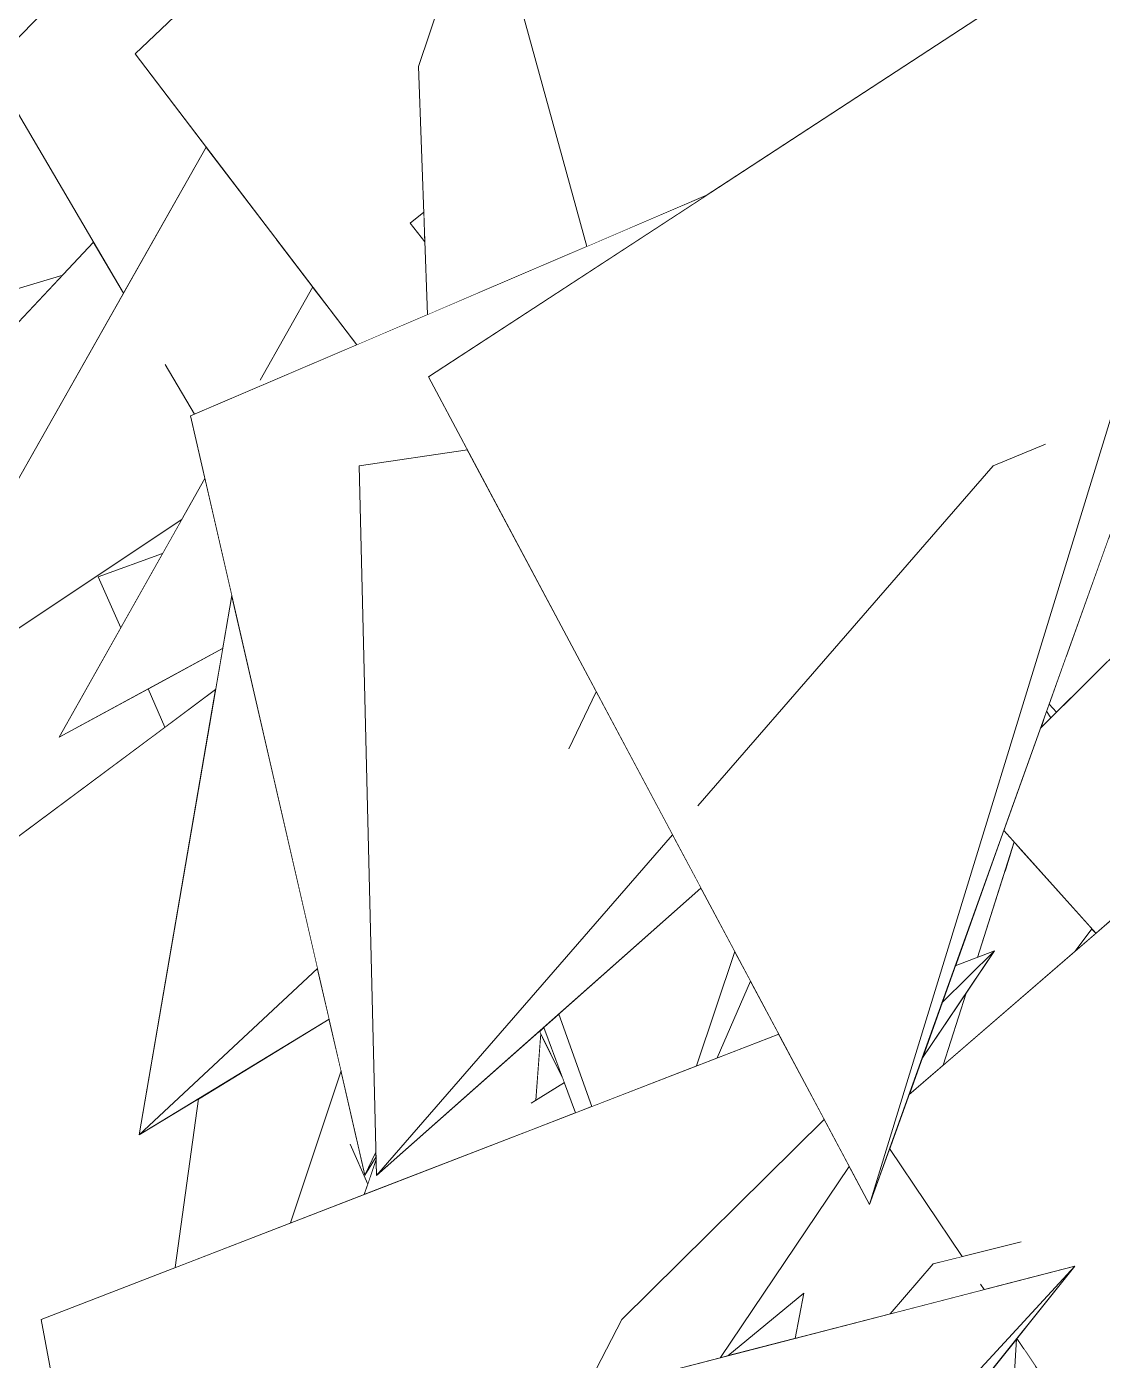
# Model space of a CAD drawing. Header units: millimetres. Extents: x -9413 to 8527, y -300 to 11224.
# Drawn here: x -9054.1 to -8737.8, y 2355.2 to 2747.2 of the extents above; entities that cross this region are included whole.
import ezdxf

# ---------------------------------------------------------------- set-up
doc = ezdxf.new("R2010")
doc.units = ezdxf.units.MM
doc.header["$MEASUREMENT"] = 0
doc.linetypes.add('Wipeout_Contour', pattern=[1000, 0, -1000])
doc.layers.add('Interior - Furniture', color=7, linetype='Continuous')
doc.layers.add('Interior - Furniture _Pen_No__4', color=7, linetype='Continuous', lineweight=20, true_color=0x029e21)

# ---------------------------------------------------------------- blocks, each defined once
blk = doc.blocks.new('Section Elem_40_6')
at = {"color": 254, "linetype": 'Wipeout_Contour', "lineweight": 0, "ltscale": 28351.8261}
blk.add_wipeout([(-9087.53, 2627.33), (-9043.49, 2674.24), (-9079.1, 2663.5)], dxfattribs=at).dxf.layer = 'Interior - Furniture'
at = {"color": 254, "linetype": 'Wipeout_Contour', "lineweight": 0, "ltscale": 27738.427072}
blk.add_wipeout([(-8894.63, 2534.99), (-8885.1, 2548.95), (-8886.6, 2551.76)], dxfattribs=at).dxf.layer = 'Interior - Furniture'
at = {"color": 254, "linetype": 'Wipeout_Contour', "lineweight": 0, "ltscale": 72868.468642}
blk.add_wipeout([(-8784.63, 2441.96), (-8745.84, 2475.48), (-8740.92, 2482.1), (-8762.37, 2506.04), (-8766.8, 2498.05), (-8774.54, 2473.69), (-8769.49, 2475.64), (-8777.88, 2463.19)], dxfattribs=at).dxf.layer = 'Interior - Furniture'
at = {"color": 254, "linetype": 'Wipeout_Contour', "lineweight": 0, "ltscale": 46520.657095}
blk.add_wipeout([(-9010.46, 2382.49), (-8976.49, 2395.62), (-8961.65, 2440.3), (-8965.14, 2455.49), (-9003.57, 2432.1)], dxfattribs=at).dxf.layer = 'Interior - Furniture'
at = {"color": 254, "linetype": 'Wipeout_Contour', "lineweight": 0, "ltscale": 27700.907502}
blk.add_wipeout([(-8903.08, 2449.38), (-8902.26, 2449.83), (-8902.95, 2451.2)], dxfattribs=at).dxf.layer = 'Interior - Furniture'
at = {"color": 254, "linetype": 'Wipeout_Contour', "lineweight": 0, "ltscale": 45479.40368}
blk.add_wipeout([(-8800.19, 2368.91), (-8772.57, 2376.04), (-8773.63, 2377.63), (-8761.72, 2390.07), (-8787.61, 2383.57)], dxfattribs=at).dxf.layer = 'Interior - Furniture'
at = {"color": 254, "linetype": 'Wipeout_Contour', "lineweight": 0, "ltscale": 27416.153453}
blk.add_wipeout([(-8828.18, 2361.69), (-8828.16, 2361.69), (-8825.58, 2374.94)], dxfattribs=at).dxf.layer = 'Interior - Furniture'
at = {"color": 254, "linetype": 'Wipeout_Contour', "lineweight": 0, "ltscale": 27256.553994}
blk.add_wipeout([(-8763.02, 2361.56), (-8813.77, 2298.06), (-8764.14, 2343.09)], dxfattribs=at).dxf.layer = 'Interior - Furniture'
at = {"color": 254, "linetype": 'Wipeout_Contour', "lineweight": 0, "ltscale": 27210.539868}
blk.add_wipeout([(-8757.52, 2353.63), (-8761.03, 2358.85), (-8759.43, 2350.46)], dxfattribs=at).dxf.layer = 'Interior - Furniture'
at = {"color": 254, "linetype": 'Wipeout_Contour', "lineweight": 0, "ltscale": 74750.572113}
blk.add_wipeout([(-9119.44, 2462.42), (-9031.72, 2229.42), (-9028.28, 2254.19), (-9049.85, 2367.27), (-9010.46, 2382.49), (-9003.57, 2432.1), (-9021.02, 2421.48), (-8998.53, 2552.39)], dxfattribs=at).dxf.layer = 'Interior - Furniture'
at = {"color": 254, "linetype": 'Wipeout_Contour', "lineweight": 0, "ltscale": 27345.16794}
blk.add_wipeout([(-8763.76, 2507.6), (-8766.8, 2498.05), (-8762.37, 2506.04)], dxfattribs=at).dxf.layer = 'Interior - Furniture'
at = {"color": 254, "linetype": 'Wipeout_Contour', "lineweight": 0, "ltscale": 45437.904544}
blk.add_wipeout([(-8745.84, 2475.48), (-8742.74, 2478.17), (-8740.83, 2482), (-8740.92, 2482.1), (-8742.74, 2479.65)], dxfattribs=at).dxf.layer = 'Interior - Furniture'
at = {"color": 254, "linetype": 'Wipeout_Contour', "lineweight": 0, "ltscale": 27359.280681}
blk.add_wipeout([(-8790.88, 2443.89), (-8769.49, 2475.64), (-8784.99, 2460.31)], dxfattribs=at).dxf.layer = 'Interior - Furniture'
at = {"color": 254, "linetype": 'Wipeout_Contour', "lineweight": 0, "ltscale": 55681.10786}
blk.add_wipeout([(-8976.49, 2395.62), (-8954.83, 2404), (-8953.79, 2407.04), (-8958.99, 2418.74), (-8956.95, 2419.85), (-8961.65, 2440.3)], dxfattribs=at).dxf.layer = 'Interior - Furniture'
at = {"color": 254, "linetype": 'Wipeout_Contour', "lineweight": 0, "ltscale": 27434.897091}
blk.add_wipeout([(-8847.97, 2356.58), (-8828.18, 2361.69), (-8825.58, 2374.94)], dxfattribs=at).dxf.layer = 'Interior - Furniture'
at = {"color": 254, "linetype": 'Wipeout_Contour', "lineweight": 0, "ltscale": 162999.431498}
blk.add_wipeout([(-8763.02, 2361.56), (-8771.48, 2221.84), (-8769.72, 2189.81), (-8762.69, 2192.96), (-8762.6, 2202.74), (-8764.1, 2204.99), (-8764.03, 2231.22), (-8766.06, 2241.43), (-8768.74, 2235.78), (-8766.77, 2260.13), (-8767.4, 2283.54), (-8764.63, 2286.45), (-8761.53, 2324.53), (-8761.43, 2335.94), (-8760.5, 2337.26), (-8759.43, 2350.46), (-8761.03, 2358.85), (-8762.93, 2361.68)], dxfattribs=at).dxf.layer = 'Interior - Furniture'
at = {"color": 254, "linetype": 'Wipeout_Contour', "lineweight": 0, "ltscale": 160070.217497}
blk.add_wipeout([(-9145.94, 2514.92), (-9136.14, 2500.67), (-9058.97, 2509.27), (-9116.33, 2471.82), (-9113.1, 2467.13), (-9013.41, 2541.32), (-9018.4, 2552.57), (-9044.53, 2538.42), (-9026.4, 2570.59), (-9033.02, 2585.5), (-9014.12, 2592.38), (-9011.24, 2597.49), (-9008.47, 2602.39), (-9096.31, 2543.99), (-9025.64, 2668.89), (-9034.44, 2683.88), (-9140.71, 2570.68)], dxfattribs=at).dxf.layer = 'Interior - Furniture'
at = {"color": 254, "linetype": 'Wipeout_Contour', "lineweight": 0, "ltscale": 27258.724331}
blk.add_wipeout([(-8740.83, 2482), (-8742.74, 2478.17), (-8739.73, 2480.77)], dxfattribs=at).dxf.layer = 'Interior - Furniture'
at = {"color": 254, "linetype": 'Wipeout_Contour', "lineweight": 0, "ltscale": 27357.234048}
blk.add_wipeout([(-8781.1, 2471.15), (-8784.99, 2460.31), (-8769.49, 2475.64)], dxfattribs=at).dxf.layer = 'Interior - Furniture'
at = {"color": 254, "linetype": 'Wipeout_Contour', "lineweight": 0, "ltscale": 73975.471506}
blk.add_wipeout([(-8951.34, 2414.23), (-8954.83, 2404), (-8907.03, 2422.47), (-8905.75, 2430.86), (-8904.42, 2431.68), (-8902.95, 2451.2), (-8903.33, 2451.97), (-8951.23, 2409.55)], dxfattribs=at).dxf.layer = 'Interior - Furniture'
at = {"color": 254, "linetype": 'Wipeout_Contour', "lineweight": 0, "ltscale": 27392.945633}
blk.add_wipeout([(-8976.38, 2094.58), (-8745.96, 2382.91), (-8812.44, 2310.88)], dxfattribs=at).dxf.layer = 'Interior - Furniture'
at = {"color": 254, "linetype": 'Wipeout_Contour', "lineweight": 0, "ltscale": 27938.748085}
blk.add_wipeout([(-9021.02, 2421.48), (-8965.14, 2455.49), (-8968.56, 2470.38)], dxfattribs=at).dxf.layer = 'Interior - Furniture'
at = {"color": 254, "linetype": 'Wipeout_Contour', "lineweight": 0, "ltscale": 27693.198157}
blk.add_wipeout([(-8902.07, 2453.09), (-8903.33, 2451.97), (-8896.59, 2438.45)], dxfattribs=at).dxf.layer = 'Interior - Furniture'
at = {"color": 254, "linetype": 'Wipeout_Contour', "lineweight": 0, "ltscale": 36708.938574}
blk.add_wipeout([(-8745.96, 2382.91), (-9025.03, 2310.88), (-8976.38, 2094.58), (-8812.44, 2310.88)], dxfattribs=at).dxf.layer = 'Interior - Furniture'
at = {"color": 254, "linetype": 'Wipeout_Contour', "lineweight": 0, "ltscale": 27999.442746}
blk.add_wipeout([(-9021.02, 2421.48), (-8968.56, 2470.38), (-8993.78, 2580.06)], dxfattribs=at).dxf.layer = 'Interior - Furniture'
at = {"color": 254, "linetype": 'Wipeout_Contour', "lineweight": 0, "ltscale": 45825.71769}
blk.add_wipeout([(-8890.34, 2345.64), (-8850.06, 2356.04), (-8812.22, 2412.21), (-8819.61, 2426.07), (-8879.07, 2367.27)], dxfattribs=at).dxf.layer = 'Interior - Furniture'
at = {"color": 254, "linetype": 'Wipeout_Contour', "lineweight": 0, "ltscale": 75130.778666}
blk.add_wipeout([(-9096.31, 2543.99), (-9008.47, 2602.39), (-9001.68, 2614.45), (-9005.9, 2632.82), (-9004.75, 2633.31), (-9013.36, 2647.98), (-8980.56, 2684.63), (-9001.32, 2711.87)], dxfattribs=at).dxf.layer = 'Interior - Furniture'
at = {"color": 254, "linetype": 'Wipeout_Contour', "lineweight": 0, "ltscale": 73864.913763}
blk.add_wipeout([(-9049.85, 2367.27), (-9004.1, 2127.4), (-8989.89, 2154.66), (-9025.03, 2310.88), (-8890.34, 2345.64), (-8879.07, 2367.27), (-8819.61, 2426.07), (-8832.95, 2451.11)], dxfattribs=at).dxf.layer = 'Interior - Furniture'
at = {"layer": 'Interior - Furniture _Pen_No__4', "linetype": 'Continuous'}
blk.add_line((-8890.34, 2345.64), (-8879.07, 2367.27), dxfattribs=at)
at = {"color": 254, "linetype": 'Wipeout_Contour', "lineweight": 0, "ltscale": 84160.419528}
blk.add_wipeout([(-8929.23, 2827.66), (-9022.21, 2739.28), (-8957, 2653.72), (-8936.23, 2662.6), (-8937, 2684.05), (-8941.28, 2689.53), (-8937.31, 2692.76), (-8938.84, 2735.58), (-8919.64, 2792.74)], dxfattribs=at).dxf.layer = 'Interior - Furniture'
at = {"color": 254, "linetype": 'Wipeout_Contour', "lineweight": 0, "ltscale": 37479.737841}
blk.add_wipeout([(-9044.53, 2538.42), (-8996.46, 2564.46), (-8993.78, 2580.06), (-9001.68, 2614.45)], dxfattribs=at).dxf.layer = 'Interior - Furniture'
at = {"color": 254, "linetype": 'Wipeout_Contour', "lineweight": 0, "ltscale": 27527.910895}
blk.add_wipeout([(-8841.25, 2466.67), (-8851.04, 2444.12), (-8832.95, 2451.11)], dxfattribs=at).dxf.layer = 'Interior - Furniture'
at = {"color": 254, "linetype": 'Wipeout_Contour', "lineweight": 0, "ltscale": 102920.457596}
blk.add_wipeout([(-9162.77, 2335.13), (-9019.76, 2152.98), (-9045.46, 2194.66), (-9020.78, 2214.89), (-9026.53, 2245.03), (-9031.72, 2229.42), (-9069.27, 2329.16), (-9080.63, 2320.23), (-9074.96, 2344.29), (-9104.38, 2422.43), (-9160.57, 2358.64)], dxfattribs=at).dxf.layer = 'Interior - Furniture'
at = {"color": 254, "linetype": 'Wipeout_Contour', "lineweight": 0, "ltscale": 27816.960849}
blk.add_wipeout([(-8954.62, 2409.7), (-8951.36, 2415.01), (-8951.4, 2416.43)], dxfattribs=at).dxf.layer = 'Interior - Furniture'
at = {"layer": 'Interior - Furniture _Pen_No__4', "linetype": 'Continuous'}
blk.add_line((-9004.1, 2127.4), (-9049.85, 2367.27), dxfattribs=at)
at = {"color": 254, "linetype": 'Wipeout_Contour', "lineweight": 0, "ltscale": 27922.713027}
blk.add_wipeout([(-8921.09, 2669.08), (-8889.4, 2682.62), (-8909.4, 2755.45)], dxfattribs=at).dxf.layer = 'Interior - Furniture'
at = {"color": 254, "linetype": 'Wipeout_Contour', "lineweight": 0, "ltscale": 28160.444887}
blk.add_wipeout([(-9033.02, 2585.5), (-9026.4, 2570.59), (-9014.12, 2592.38)], dxfattribs=at).dxf.layer = 'Interior - Furniture'
at = {"layer": 'Interior - Furniture _Pen_No__4', "linetype": 'Continuous'}
for p, q in [((-9033.02, 2585.5), (-9014.12, 2592.38)), ((-9026.4, 2570.59), (-9033.02, 2585.5))]:
    blk.add_line(p, q, dxfattribs=at)
at = {"color": 254, "linetype": 'Wipeout_Contour', "lineweight": 0, "ltscale": 46656.53095}
blk.add_wipeout([(-8919.64, 2792.74), (-8938.84, 2735.58), (-8936.23, 2662.6), (-8921.09, 2669.08), (-8909.4, 2755.45)], dxfattribs=at).dxf.layer = 'Interior - Furniture'
at = {"color": 254, "linetype": 'Wipeout_Contour', "lineweight": 0, "ltscale": 84496.117101}
blk.add_wipeout([(-8872.51, 2933.08), (-9064.79, 2735.58), (-9025.64, 2668.89), (-9001.32, 2711.87), (-9022.21, 2739.28), (-8929.23, 2827.66), (-8931.85, 2837.21), (-8915.9, 2840.32), (-8897.92, 2857.42)], dxfattribs=at).dxf.layer = 'Interior - Furniture'
at = {"layer": 'Interior - Furniture _Pen_No__4', "linetype": 'Continuous'}
for p, q in [((-9025.64, 2668.89), (-9064.79, 2735.58)), ((-9140.71, 2570.68), (-9034.44, 2683.88)), ((-9079.1, 2663.5), (-9043.49, 2674.24))]:
    blk.add_line(p, q, dxfattribs=at)
at = {"color": 254, "linetype": 'Wipeout_Contour', "lineweight": 0, "ltscale": 28002.977297}
blk.add_wipeout([(-8941.28, 2689.53), (-8937, 2684.05), (-8937.31, 2692.76)], dxfattribs=at).dxf.layer = 'Interior - Furniture'
at = {"color": 254, "linetype": 'Wipeout_Contour', "lineweight": 0, "ltscale": 65568.203307}
blk.add_wipeout([(-8980.56, 2684.63), (-9013.36, 2647.98), (-9004.75, 2633.31), (-8957, 2653.72), (-8964.19, 2663.15), (-8985.39, 2643.34), (-8969.96, 2670.73)], dxfattribs=at).dxf.layer = 'Interior - Furniture'
at = {"color": 254, "linetype": 'Wipeout_Contour', "lineweight": 0, "ltscale": 28076.955935}
blk.add_wipeout([(-8969.96, 2670.73), (-8985.39, 2643.34), (-8964.19, 2663.15)], dxfattribs=at).dxf.layer = 'Interior - Furniture'
at = {"color": 254, "linetype": 'Wipeout_Contour', "lineweight": 0, "ltscale": 65135.810915}
blk.add_wipeout([(-9005.9, 2632.82), (-8954.62, 2409.7), (-8951.4, 2416.43), (-8956.32, 2618.13), (-8924.48, 2622.84), (-8935.94, 2644.36), (-8854.37, 2697.6)], dxfattribs=at).dxf.layer = 'Interior - Furniture'
at = {"layer": 'Interior - Furniture _Pen_No__4', "linetype": 'Continuous'}
for p, q in [((-8957, 2653.72), (-9022.21, 2739.28)), ((-8936.23, 2662.6), (-8938.84, 2735.58)), ((-8941.28, 2689.53), (-8937.31, 2692.76)), ((-8937, 2684.05), (-8941.28, 2689.53)), ((-8985.42, 2643.3), (-8969.96, 2670.73)), ((-9004.75, 2633.31), (-9013.37, 2647.99)), ((-9021.02, 2421.48), (-8968.56, 2470.38)), ((-8965.14, 2455.49), (-9021.02, 2421.48)), ((-8961.65, 2440.3), (-8976.49, 2395.62)), ((-9010.46, 2382.49), (-9003.57, 2432.1))]:
    blk.add_line(p, q, dxfattribs=at)
at = {"color": 254, "linetype": 'Wipeout_Contour', "lineweight": 0, "ltscale": 27500.110975}
blk.add_wipeout([(-8856.72, 2518.28), (-8754.54, 2624.55), (-8769.93, 2618.13)], dxfattribs=at).dxf.layer = 'Interior - Furniture'
at = {"color": 254, "linetype": 'Wipeout_Contour', "lineweight": 0, "ltscale": 37445.95329}
blk.add_wipeout([(-8996.46, 2564.46), (-9018.4, 2552.57), (-9013.41, 2541.32), (-8998.53, 2552.39)], dxfattribs=at).dxf.layer = 'Interior - Furniture'
at = {"color": 254, "linetype": 'Wipeout_Contour', "lineweight": 0, "ltscale": 27683.295063}
blk.add_wipeout([(-8951.23, 2409.55), (-8855.84, 2494.05), (-8864.18, 2509.7)], dxfattribs=at).dxf.layer = 'Interior - Furniture'
at = {"layer": 'Interior - Furniture _Pen_No__4', "linetype": 'Continuous'}
for p, q in [((-9096.31, 2543.99), (-9001.32, 2711.87)), ((-9044.53, 2538.42), (-9001.68, 2614.45)), ((-9008.47, 2602.39), (-9096.31, 2543.99)), ((-9021.02, 2421.48), (-8993.78, 2580.06)), ((-8996.46, 2564.46), (-9044.53, 2538.42)), ((-9119.44, 2462.42), (-8998.53, 2552.39)), ((-9013.41, 2541.32), (-9018.4, 2552.57))]:
    blk.add_line(p, q, dxfattribs=at)
at = {"color": 254, "linetype": 'Wipeout_Contour', "lineweight": 0, "ltscale": 27363.405612}
blk.add_wipeout([(-8806.26, 2401.02), (-8718.96, 2644.36), (-8680.54, 2811.05)], dxfattribs=at).dxf.layer = 'Interior - Furniture'
at = {"color": 254, "linetype": 'Wipeout_Contour', "lineweight": 0, "ltscale": 64853.880617}
blk.add_wipeout([(-8956.32, 2618.13), (-8951.23, 2409.55), (-8864.18, 2509.7), (-8885.1, 2548.95), (-8894.63, 2534.99), (-8886.6, 2551.76), (-8924.48, 2622.84)], dxfattribs=at).dxf.layer = 'Interior - Furniture'
at = {"color": 254, "linetype": 'Wipeout_Contour', "lineweight": 0, "ltscale": 36734.481589}
blk.add_wipeout([(-8857.13, 2441.76), (-8851.04, 2444.12), (-8841.25, 2466.67), (-8845.89, 2475.38)], dxfattribs=at).dxf.layer = 'Interior - Furniture'
at = {"layer": 'Interior - Furniture _Pen_No__4', "linetype": 'Continuous'}
for p, q in [((-8956.32, 2618.13), (-8924.48, 2622.84)), ((-8769.93, 2618.13), (-8754.53, 2624.56)), ((-8894.64, 2534.97), (-8886.6, 2551.76))]:
    blk.add_line(p, q, dxfattribs=at)
at = {"color": 254, "linetype": 'Wipeout_Contour', "lineweight": 0, "ltscale": 72954.450699}
blk.add_wipeout([(-8688.9, 2837.21), (-8755.24, 2762.29), (-8680.54, 2811.05), (-8710.25, 2682.17), (-8662.13, 2717.82), (-8620.69, 2875.53), (-8623.97, 2879.71), (-8680.54, 2849.23)], dxfattribs=at).dxf.layer = 'Interior - Furniture'
at = {"color": 254, "linetype": 'Wipeout_Contour', "lineweight": 0, "ltscale": 225874.463129}
blk.add_wipeout([(-8800.36, 2417.46), (-8779.06, 2385.72), (-8761.72, 2390.07), (-8773.63, 2377.63), (-8772.57, 2376.04), (-8745.96, 2382.91), (-8762.93, 2361.68), (-8739.63, 2326.96), (-8729.05, 2357.04), (-8730.12, 2317.22), (-8731.35, 2314.63), (-8722.89, 2302.02), (-8721.61, 2347.66), (-8669.67, 2329.7), (-8634.14, 2366.48), (-8674.23, 2413.89), (-8630.8, 2449.89), (-8636.99, 2467.36), (-8654.12, 2444.54), (-8675.88, 2418.05), (-8682.45, 2454.21), (-8656.18, 2445.25), (-8638.03, 2470.3), (-8664.7, 2545.63), (-8794.7, 2433.25)], dxfattribs=at).dxf.layer = 'Interior - Furniture'
at = {"color": 254, "linetype": 'Wipeout_Contour', "lineweight": 0, "ltscale": 36903.902582}
blk.add_wipeout([(-8905.75, 2430.86), (-8907.03, 2422.47), (-8892.68, 2428.02), (-8896, 2436.89)], dxfattribs=at).dxf.layer = 'Interior - Furniture'
at = {"color": 254, "linetype": 'Wipeout_Contour', "lineweight": 0, "ltscale": 55645.875536}
blk.add_wipeout([(-8958.99, 2418.74), (-8953.79, 2407.04), (-8951.34, 2414.23), (-8951.36, 2415.01), (-8954.62, 2409.7), (-8956.95, 2419.85)], dxfattribs=at).dxf.layer = 'Interior - Furniture'
at = {"layer": 'Interior - Furniture _Pen_No__4', "linetype": 'Continuous'}
for p, q in [((-8954.62, 2409.7), (-9005.9, 2632.82)), ((-8951.23, 2409.55), (-8956.32, 2618.13)), ((-8856.77, 2518.21), (-8769.93, 2618.13)), ((-8953.79, 2407.04), (-8958.99, 2418.75)), ((-8954.62, 2409.7), (-8951.4, 2416.43)), ((-8951.36, 2415.01), (-8954.62, 2409.7)), ((-8954.83, 2404), (-8951.34, 2414.23)), ((-8772.57, 2376.04), (-8773.63, 2377.63))]:
    blk.add_line(p, q, dxfattribs=at)
at = {"color": 254, "linetype": 'Wipeout_Contour', "lineweight": 0, "ltscale": 46223.680467}
blk.add_wipeout([(-8650.72, 2892.14), (-8931.85, 2837.21), (-8889.4, 2682.62), (-8854.37, 2697.6), (-8767.14, 2754.52)], dxfattribs=at).dxf.layer = 'Interior - Furniture'
at = {"color": 254, "linetype": 'Wipeout_Contour', "lineweight": 0, "ltscale": 54473.446329}
blk.add_wipeout([(-8766.81, 2510.99), (-8739.73, 2480.77), (-8664.7, 2545.63), (-8670.47, 2561.94), (-8701.03, 2595.6), (-8756.01, 2541.1)], dxfattribs=at).dxf.layer = 'Interior - Furniture'
at = {"color": 254, "linetype": 'Wipeout_Contour', "lineweight": 0, "ltscale": 36483.744572}
blk.add_wipeout([(-8790.88, 2443.89), (-8794.7, 2433.25), (-8784.63, 2441.96), (-8777.88, 2463.19)], dxfattribs=at).dxf.layer = 'Interior - Furniture'
at = {"color": 254, "linetype": 'Wipeout_Contour', "lineweight": 0, "ltscale": 46145.88325}
blk.add_wipeout([(-8903.08, 2449.38), (-8904.42, 2431.68), (-8896, 2436.89), (-8896.59, 2438.45), (-8902.26, 2449.83)], dxfattribs=at).dxf.layer = 'Interior - Furniture'
at = {"color": 254, "linetype": 'Wipeout_Contour', "lineweight": 0, "ltscale": 91299.299457}
blk.add_wipeout([(-8850.06, 2356.04), (-8847.97, 2356.58), (-8825.58, 2374.94), (-8828.16, 2361.69), (-8800.19, 2368.91), (-8787.61, 2383.57), (-8779.06, 2385.72), (-8800.36, 2417.46), (-8806.26, 2401.02), (-8812.22, 2412.21)], dxfattribs=at).dxf.layer = 'Interior - Furniture'
at = {"color": 254, "linetype": 'Wipeout_Contour', "lineweight": 0, "ltscale": 108662.122635}
blk.add_wipeout([(-8766.77, 2260.13), (-8768.74, 2235.78), (-8730.12, 2317.22), (-8729.05, 2357.04), (-8739.63, 2326.96), (-8757.52, 2353.63), (-8759.43, 2350.46), (-8760.5, 2337.26), (-8756.46, 2342.96), (-8761.53, 2324.53), (-8764.63, 2286.45), (-8754.15, 2297.48)], dxfattribs=at).dxf.layer = 'Interior - Furniture'
at = {"layer": 'Interior - Furniture _Pen_No__4', "linetype": 'Continuous'}
for p, q in [((-9064.79, 2735.58), (-8872.51, 2933.08)), ((-8889.4, 2682.62), (-8931.85, 2837.21)), ((-9022.21, 2739.28), (-8929.23, 2827.66)), ((-8935.94, 2644.36), (-8680.54, 2811.05)), ((-8938.84, 2735.58), (-8919.64, 2792.74)), ((-9005.9, 2632.82), (-8854.37, 2697.6)), ((-8745.84, 2475.48), (-8740.92, 2482.1)), ((-8777.88, 2463.19), (-8784.63, 2441.96)), ((-8879.07, 2367.27), (-8819.61, 2426.07)), ((-8779.06, 2385.72), (-8800.36, 2417.46)), ((-8812.22, 2412.21), (-8850.06, 2356.04)), ((-8787.61, 2383.57), (-8761.7, 2390.08)), ((-8800.19, 2368.91), (-8787.61, 2383.57)), ((-9025.03, 2310.88), (-8745.96, 2382.91)), ((-8745.96, 2382.91), (-8976.38, 2094.58)), ((-8812.44, 2310.88), (-8745.96, 2382.91)), ((-8847.97, 2356.58), (-8825.58, 2374.94)), ((-8825.58, 2374.94), (-8828.18, 2361.69)), ((-8828.16, 2361.69), (-8825.58, 2374.94)), ((-8771.48, 2221.84), (-8763.02, 2361.56)), ((-8739.62, 2326.95), (-8762.93, 2361.68))]:
    blk.add_line(p, q, dxfattribs=at)
at = {"color": 254, "linetype": 'Wipeout_Contour', "lineweight": 0, "ltscale": 36430.330138}
blk.add_wipeout([(-8748.46, 2562.14), (-8742.57, 2554.42), (-8720.22, 2576.57), (-8736.03, 2596.78)], dxfattribs=at).dxf.layer = 'Interior - Furniture'
at = {"color": 254, "linetype": 'Wipeout_Contour', "lineweight": 0, "ltscale": 36462.725838}
blk.add_wipeout([(-8753.49, 2548.12), (-8754.22, 2546.07), (-8752.95, 2544.14), (-8751.32, 2545.75)], dxfattribs=at).dxf.layer = 'Interior - Furniture'
at = {"color": 254, "linetype": 'Wipeout_Contour', "lineweight": 0, "ltscale": 36473.714733}
blk.add_wipeout([(-8766.81, 2510.99), (-8781.1, 2471.15), (-8774.54, 2473.69), (-8763.76, 2507.6)], dxfattribs=at).dxf.layer = 'Interior - Furniture'
at = {"color": 254, "linetype": 'Wipeout_Contour', "lineweight": 0, "ltscale": 36896.802385}
blk.add_wipeout([(-8897.64, 2457.02), (-8902.07, 2453.09), (-8892.68, 2428.02), (-8887.96, 2429.84)], dxfattribs=at).dxf.layer = 'Interior - Furniture'
at = {"layer": 'Interior - Furniture _Pen_No__4', "linetype": 'Continuous'}
for p, q in [((-8739.73, 2480.77), (-8766.81, 2510.99)), ((-8763.76, 2507.6), (-8774.54, 2473.69)), ((-8769.49, 2475.64), (-8790.88, 2443.89)), ((-8784.99, 2460.31), (-8769.49, 2475.64)), ((-8781.1, 2471.15), (-8769.49, 2475.64)), ((-8902.95, 2451.2), (-8904.42, 2431.68))]:
    blk.add_line(p, q, dxfattribs=at)
at = {"color": 254, "linetype": 'Wipeout_Contour', "lineweight": 0, "ltscale": 27349.539468}
blk.add_wipeout([(-8756.01, 2541.1), (-8752.95, 2544.14), (-8754.22, 2546.07)], dxfattribs=at).dxf.layer = 'Interior - Furniture'
at = {"color": 254, "linetype": 'Wipeout_Contour', "lineweight": 0, "ltscale": 46018.579575}
blk.add_wipeout([(-8855.84, 2494.05), (-8897.64, 2457.02), (-8887.96, 2429.84), (-8857.13, 2441.76), (-8845.89, 2475.38)], dxfattribs=at).dxf.layer = 'Interior - Furniture'
at = {"layer": 'Interior - Furniture _Pen_No__4', "linetype": 'Continuous'}
for p, q in [((-8806.26, 2401.02), (-8935.94, 2644.36)), ((-8951.23, 2409.55), (-8864.18, 2509.7)), ((-8855.84, 2494.05), (-8951.23, 2409.55)), ((-8857.13, 2441.76), (-8845.89, 2475.38)), ((-8841.25, 2466.67), (-8851.04, 2444.12)), ((-8887.96, 2429.84), (-8897.64, 2457.02)), ((-9049.85, 2367.27), (-8832.95, 2451.11)), ((-8896.59, 2438.45), (-8903.33, 2451.97)), ((-8892.68, 2428.02), (-8902.07, 2453.09)), ((-8905.76, 2430.85), (-8896, 2436.89))]:
    blk.add_line(p, q, dxfattribs=at)
at = {"color": 254, "linetype": 'Wipeout_Contour', "lineweight": 0, "ltscale": 36454.516712}
blk.add_wipeout([(-8748.46, 2562.14), (-8753.49, 2548.12), (-8751.32, 2545.75), (-8742.57, 2554.42)], dxfattribs=at).dxf.layer = 'Interior - Furniture'
at = {"layer": 'Interior - Furniture _Pen_No__4', "linetype": 'Continuous'}
for p, q in [((-8680.54, 2811.05), (-8806.26, 2401.02)), ((-8806.26, 2401.02), (-8718.96, 2644.36)), ((-8756.01, 2541.1), (-8701.03, 2595.6)), ((-8751.32, 2545.75), (-8753.49, 2548.12)), ((-8794.7, 2433.25), (-8664.7, 2545.63)), ((-8752.95, 2544.14), (-8754.22, 2546.07))]:
    blk.add_line(p, q, dxfattribs=at)

msp = doc.modelspace()

# ---------------------------------------------------------------- block references
at = {"layer": 'Interior - Furniture'}
msp.add_blockref('Section Elem_40_6', (0, 0), dxfattribs=at)

doc.saveas('drawing.dxf')
